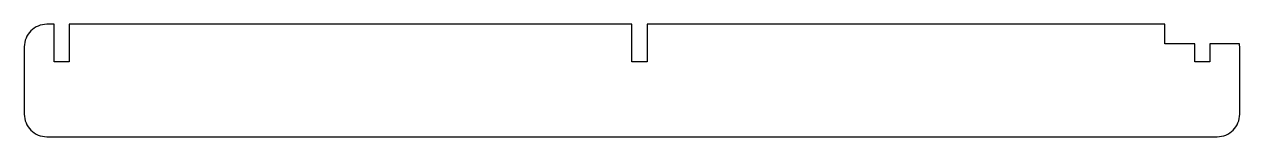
# Model space of a CAD drawing. Header units: millimetres. Extents: x -6 to 156, y 4 to 19.
import ezdxf

# ---------------------------------------------------------------- set-up
doc = ezdxf.new("R2010")
doc.units = ezdxf.units.MM
doc.layers.get('0').update_dxf_attribs({"linetype": 'CONTINUOUS'})

msp = doc.modelspace()

# ---------------------------------------------------------------- linework, layer by layer
msp.add_lwpolyline([(150, 16.52), (146, 16.52), (146, 19.12), (77, 19.12), (77, 14.12), (75, 14.12), (75, 19.12), (0, 19.12), (0, 14.12), (-2, 14.12), (-2, 19.12), (-3, 19.12, 0.414214), (-6, 16.12), (-6, 7.12, 0.414214), (-3, 4.12), (153, 4.12, 0.414214), (156, 7.12), (156, 16.12, 0.033129), (155.97, 16.52), (152, 16.52), (152, 14.12), (150, 14.12)], format="xyb", close=True)

doc.saveas('drawing.dxf')
